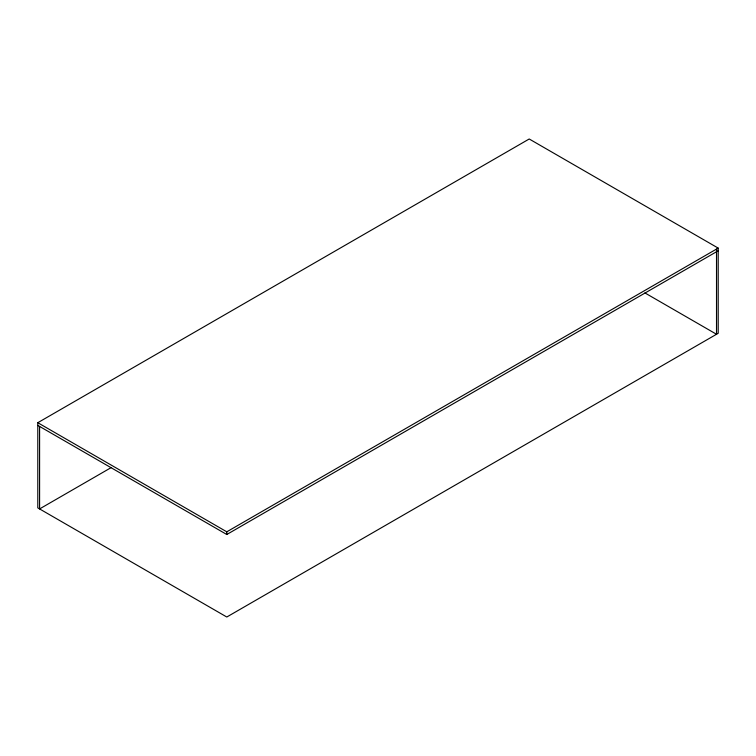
<?xml version="1.0" encoding="UTF-8"?>
<svg xmlns="http://www.w3.org/2000/svg" width="756" height="756" viewBox="0 0 756 756"><rect width="100%" height="100%" fill="white"/><g stroke="black" fill="none" stroke-linecap="round" stroke-linejoin="round"><path stroke-width="1.13" d="M37.8 422.708L529.209 138.991L718.2 248.11L718.2 333.292L226.791 617.009L37.8 507.89L37.8 422.708L226.791 531.818L718.2 248.11M111.151 467.605L39.586 508.93L39.586 426.422M37.8 425.392L226.791 534.501L718.2 250.784M644.915 292.922L716.518 334.265L716.518 249.074M226.791 531.818L226.791 534.501"/></g></svg>
